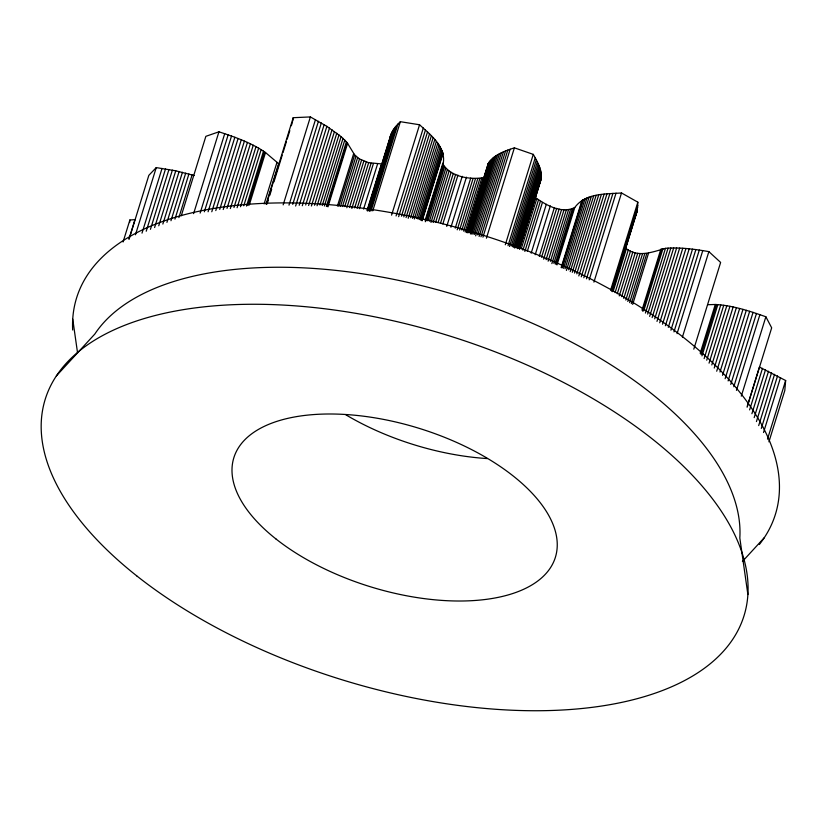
<?xml version="1.0" encoding="UTF-8"?>
<svg xmlns="http://www.w3.org/2000/svg" width="827" height="827" viewBox="0 0 827 827"><rect width="100%" height="100%" fill="white"/><g stroke="black" fill="none" stroke-linecap="round" stroke-linejoin="round"><path stroke-width="1.24" d="M466.397 232.583L483.402 177.619C469.788 179.914 450.891 176.875 443.086 164.325C446.58 146.896 430.753 135.059 419.558 124.763L400.361 121.693C394.944 126.686 389.962 133.126 389.558 140.766M635.074 217.067L637.214 210.616L637.844 202.191L621.522 192.96C605.478 194.18 585.485 192.908 574.775 207.484C561.802 214.152 545.913 205.086 535.276 197.436M519.614 248.183L540.031 182.229C543.98 172.729 537.912 162.505 533.281 154.38L514.384 147.837C504.801 151.124 493.543 154.566 488.116 163.849L466.945 232.242M129.663 222.504L129.88 220.003L134.977 219.641L128.929 239.179M747.329 406.119L759.434 367.033L785.65 380.523L784.802 390.52L768.924 441.825M292.841 120.845L293.213 117.703L310.383 116.927L326.872 126.345L341.086 136.631L347.071 142.544L354.659 154.938L359.487 158.949L368.656 162.702L381.454 163.901L367.095 210.306M487.94 164.521L488.116 163.849M123.068 241.991L129.88 220.003M129.177 238.848L148.839 175.334L156.251 167.602L175.758 170.807L194.18 175.51M135.452 234.775L156.251 167.602M142.006 233.142L162.04 168.408M146.224 231.229L165.514 168.935M150.431 229.358L168.956 169.514M154.608 227.539L172.378 170.135M158.743 225.771L175.758 170.807M162.857 224.045L179.118 171.52M166.93 222.36L182.436 172.285M170.962 220.726L185.703 173.101M174.942 219.145L188.928 173.959M178.87 217.615L192.102 174.869M181.289 215.723L205.861 136.331L218.938 131.803C235.064 137.106 251.48 142.761 265.508 152.54L278.616 163.674L266.139 203.98M193.611 213.635L218.938 131.803M200.144 213.077L224.717 133.685M204.331 211.795L228.149 134.842M208.084 211.764L231.529 136.041M211.784 211.764L234.847 137.261M215.785 210.585L238.093 138.522M219.734 209.427L241.277 139.804M223.228 209.52L244.399 141.117M227.011 208.425L247.428 142.461M230.351 208.569L250.385 143.836M233.969 207.525L253.248 145.232M237.101 207.732L256.008 146.658M240.512 206.74L258.655 148.116M243.769 205.768L261.156 149.594M246.529 206.068L263.534 151.103M247.945 205.551L264.578 151.817M249.247 205.065L265.508 152.54M264.113 203.928L276.962 162.402M266.366 204.424L293.213 117.703M267.131 203.897L268.268 200.237M269.778 195.348L271.669 189.238M273.933 181.909L282.255 155.042M283.01 152.602L286.411 141.613M287.165 139.163L289.812 130.614M291.331 125.735L292.458 122.065M283.165 204.869L310.383 116.927M288.995 205.148L315.459 119.657M292.727 204.362L318.436 121.311M295.621 206.026L321.331 122.975M299.198 205.272L324.153 124.66M302.3 205.737L326.872 126.345M305.69 204.993L329.508 128.051M308.605 205.478L332.04 129.756M311.417 205.975L334.48 131.472M314.498 205.251L336.806 133.188M317.082 205.747L339.008 134.904M319.915 205.024L341.086 136.631M322.241 205.52L343.029 138.347M324.38 206.006L344.797 140.052M326.365 206.492L346.399 141.758M327.409 206.057L347.071 142.544M327.957 206.833L347.619 143.319M337.426 206.088L353.687 153.574M338.781 206.233L354.659 154.938M340.486 206.409L355.982 156.334M342.481 206.533L357.605 157.678M344.735 206.574L359.487 158.949M346.833 207.742L361.575 160.107M349.47 207.546L363.839 161.131M351.847 208.414L366.216 162.009M354.669 207.897L368.656 162.702M357.13 208.404L371.116 163.208M359.435 208.693L373.432 163.498M363.601 209.076L377.598 163.88M367.302 210.864L390.944 134.46M367.777 210.006L391.616 132.92M367.819 210.782L392.391 131.4M368.335 210.503L393.29 129.891M368.956 210.244L394.283 128.412M369.307 211.226L395.399 126.955M370.145 211.009L396.609 125.518M371.075 210.823L397.921 124.102M372.76 210.854L400.361 121.693M391.574 215.144L419.558 124.763M396.081 215.95L423.31 128.009M398.635 216.674L425.471 129.963M401.457 216.178L427.549 131.896M403.814 216.891L429.523 133.829M406.057 217.584L431.394 135.752M408.197 218.276L433.152 137.664M410.605 217.728L434.806 139.556M412.518 218.38L436.346 141.438M414.317 219.021L437.752 143.298M416.363 218.411L439.044 145.128M417.883 219L440.191 146.937M419.268 219.548L441.194 148.705M420.457 220.054L442.011 150.442M421.481 220.53L442.652 152.127M422.08 220.075L442.869 152.892M422.163 220.799L442.952 153.626M425.14 220.447L442.91 163.043M425.316 221.729L443.086 164.325M426.608 220.675L443.623 165.72M427.879 220.871L444.512 167.126M429.482 221.057L445.732 168.532M431.001 222.422L447.262 169.897M433.172 222.494L449.051 171.199M435.581 222.473L451.077 172.398M438.165 222.329L453.289 173.474M440.512 223.259L455.636 174.404M442.838 223.983L457.962 175.128M446.745 226.402L462.241 176.327M450.942 227.239L466.438 177.164M455.243 228.159L470.739 178.084M457.207 229.803L473.085 178.508M459.595 230.04L475.473 178.746M461.869 230.071L477.748 178.777M463.606 231.115L479.856 178.591M465.125 231.942L481.759 178.208M467.152 231.694L488.426 163.219M467.327 232.728L489.253 161.885M468.134 230.588L470.015 224.489M470.78 222.039L473.426 213.49M475.69 206.161L476.828 202.501M479.846 192.732L483.247 181.733M467.958 232.666L490.266 160.603M468.764 232.656L491.455 159.373M469.726 232.676L492.789 158.174M470.439 233.969L494.257 157.027M471.669 234.072L495.859 155.91M473.013 234.227L497.585 154.835M474.471 234.403L499.425 153.801M475.659 235.85L501.369 152.799M477.706 234.899L503.416 151.848M479.102 236.419L505.566 150.927M480.973 236.77L507.819 150.049M482.937 237.153L510.166 149.211M486.41 238.217L514.384 147.837M505.297 244.761L533.281 154.38M508.036 245.681L535.255 157.75M509.515 246.467L536.351 159.756M511.262 246.012L537.354 161.73M512.533 246.735L538.243 163.684M513.701 247.438L539.039 165.607M514.766 248.11L539.711 167.499M516.089 247.521L540.279 169.349M516.916 248.11L540.734 171.168M517.63 248.658L541.075 172.936M518.601 247.945L541.282 174.662M519.056 248.4L541.365 176.337M519.377 248.793L541.303 177.96M519.521 249.113L541.065 179.5M521.196 248.896L536.702 198.821M522.902 250.219L538.408 200.144M524.856 251.449L540.351 201.375M527.295 251.305L542.419 202.45M531.182 253.176L546.306 204.321M535.203 254.737L550.327 205.882M539.287 256.38L554.41 207.525M541.561 257.228L556.685 208.373M543.628 259.151L559.135 209.066M546.089 259.657L561.585 209.582M548.125 261.187L564.004 209.893M550.441 261.291L566.319 209.986M551.857 263.617L568.49 209.882M553.832 263.306L570.475 209.562M555.196 264.009L572.212 209.045M556.271 264.516L573.669 208.332M557.005 264.888L574.775 207.484M561.14 267.659L581.929 200.485M561.76 267.173L582.549 200M562.122 267.958L583.293 199.555M563.518 268.299L585.061 198.687M565.058 268.723L586.994 197.891M566.402 270.45L589.082 197.167M568.625 269.788L591.315 196.506M570.227 271.638L593.662 195.916M572.315 272.321L596.133 195.379M574.507 273.065L598.707 194.893M576.801 273.861L601.374 194.469M578.807 275.929L604.134 194.097M581.278 276.828L606.987 193.776M583.831 277.789L609.923 193.518M586.477 278.802L612.941 193.301M589.196 279.867L616.032 193.146M593.92 282.121L621.522 192.96M610.626 290.122L637.844 202.191M611.349 290.773L637.813 205.282M612.001 290.153L637.71 207.101M612.362 289.378L614.254 283.268M615.009 280.829L622.566 256.401M625.594 246.632L627.486 240.523M628.996 235.643L631.642 227.094M632.397 224.644L634.288 218.545M612.176 290.711L637.503 208.88M612.259 291.228L637.214 210.616M612.249 291.693L636.821 212.301M613.138 291.517L626.37 248.762C638.423 257.848 652.803 251.894 665.466 248.338C680.001 247.118 694.566 249.165 708.863 251.625L720.637 262.428L693.801 349.149M615.071 292.665L628.303 249.919M617.273 293.74L630.515 250.994M619.237 295.89L632.851 251.925M621.666 296.655L635.281 252.69M623.744 298.454L637.741 253.269M625.801 300.056L640.17 253.641M627.786 301.452L642.527 253.817M629.636 302.63L644.76 253.775M631.301 303.602L646.807 253.527M632.686 304.388L648.564 253.093M641.979 310.166L660.887 249.092M642.6 311.128L661.879 248.844M643.695 310.942L662.975 248.658M645.432 313.071L665.466 248.338M647.665 314.074L668.082 248.121M649.65 316.4L670.831 248.007M652.131 317.578L673.674 247.955M654.695 318.829L676.631 247.997M656.979 321.383L679.66 248.1M659.708 322.768L682.771 248.265M662.51 324.225L685.955 248.503M665.384 325.745L689.201 248.803M668.309 327.327L692.509 249.165M670.924 330.19L695.879 249.578M673.964 331.896L699.301 250.064M677.055 333.653L702.764 250.602M682.399 337.127L708.863 251.625M700.169 353.336L715.293 304.481C732.712 305.473 749.52 310.983 765.864 316.772L771.674 327.833L747.101 407.225M701.038 354.566L716.544 304.491M701.978 355.879L717.857 304.574M704.139 358.608L720.772 304.863M706.734 360.21L723.749 305.256M709.049 363.146L726.819 305.742M711.809 364.945L729.952 306.321M714.239 368.046L733.135 306.982M716.709 371.22L736.371 307.716M719.986 372.026L739.648 308.512M722.54 375.334L742.956 309.381M725.124 378.714L746.295 310.311M728.111 380.927L749.665 311.314M730.748 384.421L753.056 312.368M733.787 386.757L756.467 313.474M736.454 390.375L759.899 314.653M741.292 396.154L765.864 316.772M749.624 409.892L762.473 368.366M751.898 413.738L765.513 369.762M754.172 417.635L768.541 371.22M756.436 421.584L771.56 372.729M758.69 425.585L774.568 374.29M761.305 428.417L777.556 375.903M763.517 432.521L780.533 377.567M767.497 439.147L785.65 380.523M56.37 375.903L94.805 334.067A341.189 168.005 17.2 0 1 463.968 297.565A341.189 168.005 17.2 0 1 739.824 537.995L747.887 594.53M742.419 561.502L764.251 537.726M707.912 304.718L715.293 304.481M72.735 319.098L77.573 353.026M72.662 330.004A365.782 180.121 17.2 0 1 481.056 234.62A365.782 180.121 17.2 0 1 759.362 544.476M487.382 458.582A168.305 82.876 17.2 0 1 345.841 414.803M136.682 575.83A365.782 180.121 17.2 0 0 732.877 639.106A365.782 180.121 17.2 0 0 314.312 307.572A365.782 180.121 17.2 0 0 136.682 575.83M275.939 538.946A168.305 82.876 17.2 0 0 550.255 568.056A168.305 82.876 17.2 0 0 357.667 415.516A168.305 82.876 17.2 0 0 275.939 538.946"/></g></svg>
